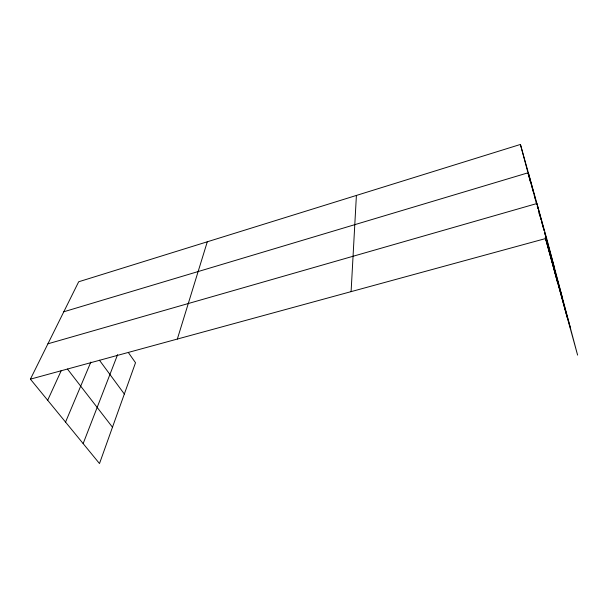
<?xml version="1.0" encoding="UTF-8"?>
<svg xmlns="http://www.w3.org/2000/svg" width="608" height="608" viewBox="0 0 608 608"><rect width="100%" height="100%" fill="white"/><g stroke="black" fill="none" stroke-linecap="round" stroke-linejoin="round"><path stroke-width="0.91" d="M351.097 291.635L356.402 195.434M177.338 339.059L207.298 241.786M83.152 443.589L117.61 354.624M65.55 422.089L90.85 362.056M47.675 400.254L61.286 370.53M128.463 352.686L135.516 362.733L99.499 463.554L30.4 379.156L78.675 281.77L520.425 144.446L546.622 238.275L577.6 355.118L545.224 237.584M63.802 311.767L528.322 172.718L535.732 200.587L534.204 195.115M47.926 343.801L536.917 203.52L544.076 230.478L541.53 221.411M30.4 379.156L546.622 238.275M67.465 369.048L112.48 427.219M99.438 360.21L124.336 394.037M528.116 173.242L530.655 182.354M531.164 184.178L533.702 193.291M536.735 204.204L535.982 201.491L536.682 204.174M537.244 206.013L537.996 208.734M538.506 210.543L541.021 219.594M554.481 267.923L544.555 232.271L545.27 234.962M545.878 238.336L562.529 298.292M545.589 238.458L570.38 327.894M545.741 236.748L567.15 317.361M539.068 213.15L539.79 215.84M545.779 238.389L557.779 283.503M520.425 144.446L527.607 171.418M528.086 173.219L530.723 183.107"/></g></svg>
